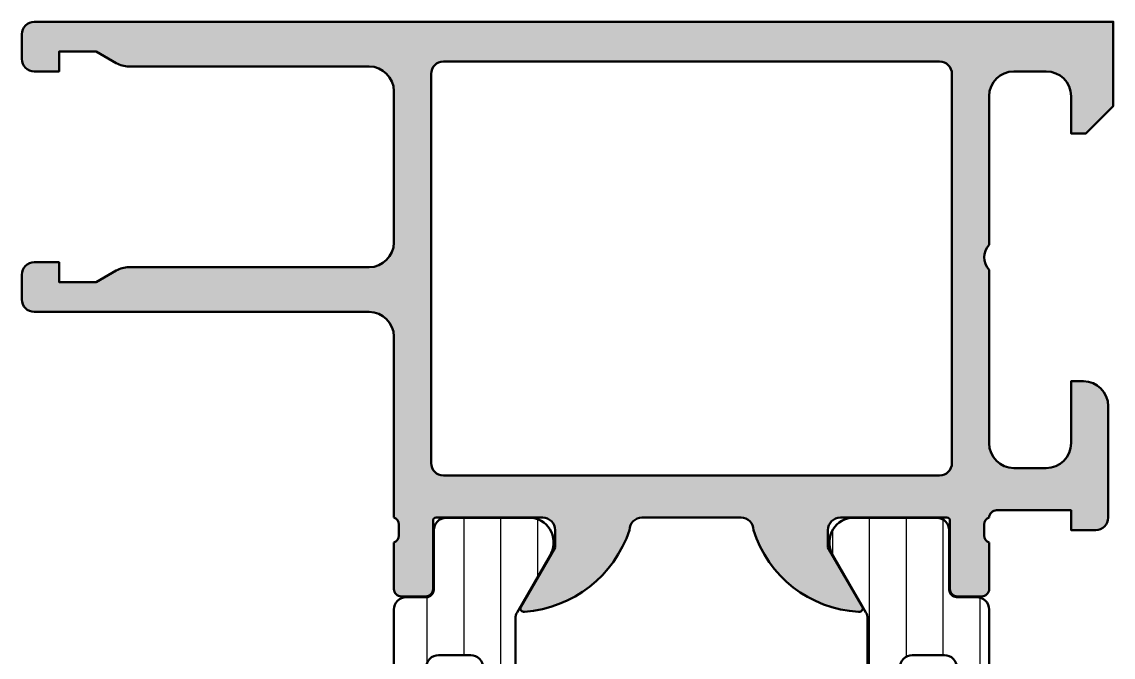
# Model space of a CAD drawing. Extents: x 0 to 69, y 0 to 75.
# Drawn here: x 0 to 44, y 49.37 to 75 of the extents above; entities that cross this region are included whole.
import ezdxf

# ---------------------------------------------------------------- set-up
doc = ezdxf.new("R2010")
doc.units = 0
for name, color, linetype, lineweight in [('0S-Alu contour', 7, 'Continuous', 50), ('0S-Alu hatch', 252, 'Continuous', 25), ('0S-Plastic contour', 254, 'Continuous', 50), ('0S-Plastic hatch', 253, 'Continuous', 25)]:
    doc.layers.add(name, color=color, linetype=linetype, lineweight=lineweight)
pattern_1 = [(90, (0, 0), (-1.4859, 0), [])]

# ---------------------------------------------------------------- blocks, each defined once
blk = doc.blocks.new('345560__29B38E15_D9CE_4C7F_9E71_A4E6474A1742_')
at = {"layer": '0S-Alu hatch'}
h = blk.add_hatch(color=256, dxfattribs=at)
edge = h.paths.add_edge_path()
edge.add_line((0.5000000000000002, 73.00054931640625), (1.499999999999999, 73.00054931640625))
edge.add_line((1.499999999999999, 73.00054931640625), (1.5, 73.80047607421875))
edge.add_line((1.5, 73.80047607421875), (3, 73.80047607421875))
edge.add_line((3, 73.80047607421875), (3.80765151977539, 73.33418273925781))
edge.add_arc((4.30763144612375, 74.20012270901825), 0.999915975459946, 239.9985484201071, 270.0122980376757)
edge.add_line((4.307846069335944, 73.2002067565918), (14.00019645690919, 73.2001724243164))
edge.add_ellipse((14.00006323005242, 72.2001708133887), major_axis=(-1.000001619802394, 0), ratio=1, start_angle=180.0000923023688, end_angle=269.9923666757313, ccw=False)
edge.add_line((15.00006484985351, 72.20017242437154), (15.00006484985351, 66.10103225708008))
edge.add_ellipse((14.00006473016637, 66.10103236809125), major_axis=(-1.000000119687142, 0), ratio=1, start_angle=90.00754738553002, end_angle=179.9999936109432, ccw=False)
edge.add_line((14.00019645690917, 65.10103225708006), (4.307510375976555, 65.10004425048828))
edge.add_arc((4.307625398460601, 64.10010422085071), 0.9999400362530536, 90.00659069810243, 120.0015174067944)
edge.add_line((3.807632446289061, 64.966064453125), (3, 64.49977111816406))
edge.add_line((3, 64.49977111816406), (1.5, 64.49977111816406))
edge.add_line((1.5, 64.49977111816406), (1.5, 65.30021667480467))
edge.add_line((1.5, 65.30021667480467), (0.5000762939453125, 65.30021667480467))
edge.add_arc((0.5000810911934864, 64.80021187100274), 0.5000048038249564, 90.00054971886578, 179.9907069719504)
edge.add_line((7.62939453115e-05, 64.80029296875001), (7.62939453125e-05, 63.80001068115234))
edge.add_arc((0.500081747587835, 63.80001613479487), 0.5000054536722645, 180.0006249343158, 269.9993750654182)
edge.add_line((0.5000762939453196, 63.30001068115235), (14.00006484985353, 63.30001068115234))
edge.add_ellipse((14.00006033048385, 62.30000616178268), major_axis=(-1.000004519379873, 0), ratio=1, start_angle=180.0002589398493, end_angle=269.9997410603616, ccw=False)
edge.add_line((15.00006484985351, 62.30001068115605), (15.00006484985351, 54.9999351501465))
edge.add_ellipse((14.92122840331047, 54.73241455815338), major_axis=(-0.2788950563274334, 0), ratio=1, start_angle=178.8354106259032, end_angle=253.5801235805086, ccw=False)
edge.add_line((15.20006584985352, 54.72674615015501), (15.20006584985351, 54.27315215015498))
edge.add_ellipse((14.92119775421035, 54.26749149067792), major_axis=(-0.278925541737147, 0), ratio=1, start_angle=106.4245945553553, end_angle=181.1628700728862, ccw=False)
edge.add_line((15.00006484985352, 53.99994815015499), (15.00006484985352, 52.11993715014648))
edge.add_arc((15.30006484985351, 52.11993715014648), 0.2999999999999971, 180, 270)
edge.add_line((15.30006484985351, 51.81993715014648), (16.28003916889631, 51.81993715014648))
edge.add_arc((16.28003916889631, 52.11993715014648), 0.2999999999999971, 270.0000000000007, 360)
edge.add_line((16.5800391688963, 52.11993715014648), (16.5800391688963, 54.87993515014648))
edge.add_ellipse((16.70003153950178, 54.87993515014648), major_axis=(-0.1199923706054733, 0), ratio=1, start_angle=270.0000000000017, end_angle=360, ccw=False)
edge.add_line((16.70003153950177, 54.99992752075195), (21.00005722045899, 54.99992752075195))
edge.add_ellipse((21.00007329526458, 54.49994359574462), major_axis=(-0.4999839252657356, 0), ratio=1, start_angle=179.9990321746067, end_angle=270.00184209625627, ccw=False)
edge.add_line((21.50005722045898, 54.49993515014631), (21.50005722045899, 53.79993057250977))
edge.add_line((21.50005722045899, 53.79993057250977), (20.11181259155273, 51.39541244506836))
edge.add_arc((20.23566175499428, 51.33750519427751), 0.1367181954946943, 154.9409625368229, 284.9299164562916)
edge.add_arc((19.92108647831929, 56.01618643081661), 4.823484484436405, 274.1587393594662, 341.6785123914261)
edge.add_ellipse((25.00007375925603, 54.49991861165442), major_axis=(-0.5000165389589522, 0), ratio=1, start_angle=269.99752396737017, end_angle=359.998542008567, ccw=False)
edge.add_line((25.00009536743164, 54.99993515014647), (29.00003433227539, 54.99993515014648))
edge.add_ellipse((29.00005745985534, 54.49992013116307), major_axis=(-0.5000150195182806, 0), ratio=1, start_angle=180.0012838780001, end_angle=270.0026501458361, ccw=False)
edge.add_arc((33.97806220170105, 55.88655813409448), 4.687763414797674, 197.2053408050071, 266.9575076634545)
edge.add_arc((33.76737641934883, 51.33507423276409), 0.1351601745766766, 253.6162444057355, 386.5142291987656)
edge.add_line((33.88832092285156, 51.39541244506836), (32.50007629394531, 53.79993057250977))
edge.add_line((32.50007629394531, 53.79993057250977), (32.50007629394531, 54.49993515014648))
edge.add_ellipse((33.00005790830889, 54.49994590661072), major_axis=(-0.4999816144792827, 0), ratio=1, start_angle=-90.00210691621533, end_angle=0.0012326454406093035, ccw=False)
edge.add_line((33.00007629394531, 54.99992752075196), (37.30002642655684, 54.99993497667503))
edge.add_ellipse((37.30002663463152, 54.8799349766752), major_axis=(-0.1200000000000073, 0), ratio=1, start_angle=180, end_angle=270.0000993483421, ccw=False)
edge.add_line((37.42002663463154, 54.8799349766752), (37.42002663463153, 52.11976930346679))
edge.add_arc((37.72002663463153, 52.11976930346679), 0.300000000000006, 180, 270)
edge.add_line((37.72002663463153, 51.81976930346679), (38.70000095367431, 51.81976930346679))
edge.add_arc((38.7000009536743, 52.11976930346679), 0.3000000000000007, 270.0000000000013, 360)
edge.add_line((39.0000009536743, 52.11976930346679), (39.00000095367431, 53.9997803034753))
edge.add_ellipse((39.07886804931748, 54.26732364399825), major_axis=(-0.2789255417371579, 0), ratio=1, start_angle=-1.1628700728879835, end_angle=73.57540544464553, ccw=False)
edge.add_line((38.7999999536743, 54.27298430347532), (38.79999995367431, 54.72657830347531))
edge.add_ellipse((39.07883740021734, 54.73224671147368), major_axis=(-0.2788950563274237, 0), ratio=1, start_angle=-73.58012358050689, end_angle=1.1645893740987958, ccw=False)
edge.add_ellipse((39.30008339644738, 54.99964211086052), major_axis=(-0.3000824688878853, 0), ratio=1, start_angle=270.0044151890091, end_angle=359.9760965437253, ccw=False)
edge.add_line((39.3000602722168, 55.29972457885743), (42.29986190795898, 55.29972457885742))
edge.add_line((42.29986190795898, 55.29972457885742), (42.30001831054687, 54.49999237060547))
edge.add_line((42.30001831054687, 54.49999237060547), (43.30001831054687, 54.49999237060547))
edge.add_arc((43.30001556967927, 54.99999511147307), 0.5000027408751092, 270.0003140785689, 359.9996859215192)
edge.add_line((43.80001831054687, 54.99999237060624), (43.80001831054687, 59.49999618530274))
edge.add_arc((42.79998394497835, 59.49996181973421), 1.000034366158998, 0.0019689340145208, 89.99803106562771)
edge.add_line((42.80001831054686, 60.49999618530274), (42.30001831054687, 60.49999618530273))
edge.add_line((42.30001831054687, 60.49999618530273), (42.30001831054687, 58))
edge.add_ellipse((41.29999848739904, 58.00001982314782), major_axis=(-1.000019823344305, 0), ratio=1, start_angle=90.00113576019288, end_angle=179.9988642393878, ccw=False)
edge.add_line((41.30001831054687, 56.99999999999999), (40, 57))
edge.add_ellipse((40.00002700151538, 58.00002700151539), major_axis=(-1.000027001879922, 0), ratio=1, start_angle=0.0015470310149794386, end_angle=89.9984529689001, ccw=False)
edge.add_line((39, 58.00000000000149), (39, 64.99999618530273))
edge.add_ellipse((39.5251292172456, 65.49999809265137), major_axis=(-0.7250948918295083, 0), ratio=1, start_angle=-43.59588636697339, end_angle=43.5958863669735, ccw=False)
edge.add_line((39, 66), (39, 72.00000762939453))
edge.add_ellipse((40.00006414493288, 71.99994348446164), major_axis=(-1.000064146990039, 0), ratio=1, start_angle=270.0036749981939, end_angle=359.996325001876, ccw=False)
edge.add_line((40, 73.00000762939452), (41.30001831054687, 73.00000762939453))
edge.add_ellipse((41.29996134239611, 71.99995066124377), major_axis=(-1.000056969773351, 0), ratio=1, start_angle=180.003263848682, end_angle=269.99673615133383, ccw=False)
edge.add_line((42.30001831054687, 72.0000076293948), (42.30001831054687, 70.5))
edge.add_line((42.30001831054687, 70.5), (42.9000244140625, 70.5))
edge.add_line((42.9000244140625, 70.5), (44, 71.5999984741211))
edge.add_line((44, 71.5999984741211), (44, 75))
edge.add_line((44, 75), (0.5002593994140625, 75))
edge.add_arc((0.4998842153732, 74.49996333447652), 0.5000368062762083, 89.9570102363881, 180.0062891481953)
edge.add_line((-0.0001525878906241, 74.49990844726496), (0, 73.50054931640625))
edge.add_arc((0.5000022667218857, 73.50055158312811), 0.5000022667270237, 180.000259746513, 269.9997402539828)
edge = h.paths.add_edge_path()
edge.add_ellipse((17.00005042458342, 57.19999968910979), major_axis=(-0.5000027408751163, 0), ratio=1, start_angle=0.00031407848081244083, end_angle=89.99968592143023, ccw=False)
edge.add_line((16.50004768371582, 57.19999694824219), (16.50004768371582, 72.89999389648438))
edge.add_ellipse((17.00005042458343, 72.89999115561676), major_axis=(-0.5000027408751199, 0), ratio=1, start_angle=270.0003140785705, end_angle=359.99968592151924, ccw=False)
edge.add_line((17.00004768371582, 73.39999389648438), (37.00001525878906, 73.39999389648438))
edge.add_ellipse((37.00001251792146, 72.89999115561676), major_axis=(-0.5000027408751199, 0), ratio=1, start_angle=180.0003140784808, end_angle=269.99968592142943, ccw=False)
edge.add_line((37.50001525878906, 72.89999389648438), (37.50001525878906, 57.19999694824298))
edge.add_ellipse((37.00001251792147, 57.1999996891098), major_axis=(-0.5000027408751163, 0), ratio=1, start_angle=90.00031407856977, end_angle=179.9996859215194, ccw=False)
edge.add_line((37.00001525878906, 56.6999969482422), (17.00004768371582, 56.69999694824219))
at = {"layer": '0S-Alu contour', "color": 7}
for points in [[(42.30001831054687, 72.0000076293948), (42.30001831054687, 70.5), (42.9000244140625, 70.5), (44, 71.5999984741211), (44, 75), (0.5002593994140625, 75)], [(-0.0001525878906241, 74.49990844726496), (0, 73.50054931640625)], [(0.5000000000000002, 73.00054931640625), (1.499999999999999, 73.00054931640625), (1.5, 73.80047607421875), (3, 73.80047607421875), (3.80765151977539, 73.33418273925781)], [(4.307846069335944, 73.2002067565918), (14.00019645690919, 73.2001724243164)], [(17.00004768371582, 73.39999389648438), (37.00001525878906, 73.39999389648438)], [(16.50004768371582, 57.19999694824219), (16.50004768371582, 72.89999389648438)], [(37.50001525878906, 72.89999389648438), (37.50001525878906, 57.19999694824298)], [(40, 73.00000762939452), (41.30001831054687, 73.00000762939453)], [(15.00006484985351, 72.20017242437154), (15.00006484985351, 66.10103225708008)], [(39, 66), (39, 72.00000762939453)], [(3.807632446289061, 64.966064453125), (3, 64.49977111816406), (1.5, 64.49977111816406), (1.5, 65.30021667480467), (0.5000762939453125, 65.30021667480467)], [(7.62939453115e-05, 64.80029296875001), (7.62939453125e-05, 63.80001068115234)], [(14.00019645690917, 65.10103225708006), (4.307510375976555, 65.10004425048828)], [(39, 58.00000000000149), (39, 64.99999618530273)], [(0.5000762939453196, 63.30001068115235), (14.00006484985353, 63.30001068115234)], [(15.00006484985351, 62.30001068115605), (15.00006484985351, 54.9999351501465)], [(42.80001831054686, 60.49999618530274), (42.30001831054687, 60.49999618530273), (42.30001831054687, 58)], [(43.80001831054687, 54.99999237060624), (43.80001831054687, 59.49999618530274)], [(41.30001831054687, 56.99999999999999), (40, 57)], [(37.00001525878906, 56.6999969482422), (17.00004768371582, 56.69999694824219)], [(39.3000602722168, 55.29972457885743), (42.29986190795898, 55.29972457885742), (42.30001831054687, 54.49999237060547), (43.30001831054687, 54.49999237060547)], [(15.20006584985352, 54.72674615015501), (15.20006584985351, 54.27315215015498)], [(16.5800391688963, 52.11993715014648), (16.5800391688963, 54.87993515014648)], [(16.70003153950177, 54.99992752075195), (21.00005722045899, 54.99992752075195)], [(25.00009536743164, 54.99993515014647), (29.00003433227539, 54.99993515014648)], [(33.00007629394531, 54.99992752075196), (37.30002642655684, 54.99993497667503)], [(37.42002663463154, 54.8799349766752), (37.42002663463153, 52.11976930346679)], [(38.7999999536743, 54.27298430347532), (38.79999995367431, 54.72657830347531)], [(21.50005722045898, 54.49993515014631), (21.50005722045899, 53.79993057250977), (20.11181259155273, 51.39541244506836)], [(33.88832092285156, 51.39541244506836), (32.50007629394531, 53.79993057250977), (32.50007629394531, 54.49993515014648)], [(15.00006484985352, 53.99994815015499), (15.00006484985352, 52.11993715014648)], [(39.0000009536743, 52.11976930346679), (39.00000095367431, 53.9997803034753)], [(15.30006484985351, 51.81993715014648), (16.28003916889631, 51.81993715014648)], [(37.72002663463153, 51.81976930346679), (38.70000095367431, 51.81976930346679)]]:
    blk.add_lwpolyline(points, dxfattribs=at)
for centre, radius, start, end in [((0.4998842153732, 74.49996333447652), 0.5000368062762083, 89.9570102363881, 180.0062891481953), ((0.5000022667218857, 73.50055158312811), 0.5000022667270237, 180.000259746513, 269.9997402539828), ((4.30763144612375, 74.20012270901825), 0.999915975459946, 239.9985484201071, 270.0122980376757), ((0.5000810911934864, 64.80021187100274), 0.5000048038249564, 90.00054971886578, 179.9907069719504), ((4.307625398460601, 64.10010422085071), 0.9999400362530536, 90.00659069810243, 120.0015174067944), ((0.500081747587835, 63.80001613479487), 0.5000054536722645, 180.0006249343158, 269.9993750654182), ((42.79998394497835, 59.49996181973421), 1.000034366158998, 0.0019689340145208, 89.99803106562771), ((43.30001556967927, 54.99999511147307), 0.5000027408751092, 270.0003140785689, 359.9996859215192), ((19.92108647831929, 56.01618643081661), 4.823484484436405, 274.1587393594662, 341.6785123914261), ((33.97806220170105, 55.88655813409448), 4.687763414797674, 197.2053408050071, 266.9575076634545), ((15.30006484985351, 52.11993715014648), 0.2999999999999971, 180, 270), ((16.28003916889631, 52.11993715014648), 0.2999999999999971, 270.0000000000007, 0), ((37.72002663463153, 52.11976930346679), 0.300000000000006, 180, 270), ((38.7000009536743, 52.11976930346679), 0.3000000000000007, 270.0000000000013, 0), ((20.23566175499428, 51.33750519427751), 0.1367181954946943, 154.9409625368229, 284.9299164562916), ((33.76737641934883, 51.33507423276409), 0.1351601745766766, 253.6162444057355, 26.51422919876563)]:
    blk.add_arc(centre, radius, start, end, dxfattribs=at)
at = {"layer": '0S-Alu contour', "color": 7, "extrusion": (0, 0, -1)}
for centre, radius, start, end in [((-14.00006323005242, 72.2001708133887), 1.000001619802394, 90.0076333242687, 179.9999076976312), ((-17.00005042458343, 72.89999115561676), 0.5000027408751199, 0.0003140784807261, 89.99968592142947), ((-37.00001251792146, 72.89999115561676), 0.5000027408751199, 90.00031407857054, 179.9996859215192), ((-40.00006414493288, 71.99994348446164), 1.000064146990039, 0.0036749981240012, 89.99632500180608), ((-41.29996134239611, 71.99995066124377), 1.000056969773351, 90.00326384866617, 179.996736151318), ((-14.00006473016637, 66.10103236809125), 1.000000119687142, 180.0000063890569, 269.99245261447), ((-39.5251292172456, 65.49999809265137), 0.7250948918295083, 316.4041136330265, 43.59588636697351), ((-14.00006033048385, 62.30000616178268), 1.000004519379873, 90.0002589396384, 179.9997410601507), ((-40.00002700151538, 58.00002700151539), 1.000027001879922, 270.0015470310999, 359.998452968985), ((-41.29999848739904, 58.00001982314782), 1.000019823344305, 180.0011357606123, 269.9988642398071), ((-17.00005042458342, 57.19999968910979), 0.5000027408751163, 270.0003140785698, 359.9996859215192), ((-37.00001251792147, 57.1999996891098), 0.5000027408751163, 180.0003140784807, 269.9996859214302), ((-39.30008339644738, 54.99964211086052), 0.3000824688878853, 0.0239034562746911, 89.99558481099093), ((-14.92122840331047, 54.73241455815338), 0.2788950563274334, 106.4198764194914, 181.1645893740969), ((-16.70003153950178, 54.87993515014648), 0.1199923706054733, 0, 89.99999999999831), ((-21.00007329526458, 54.49994359574462), 0.4999839252657356, 89.9981579037437, 180.0009678253933), ((-25.00007375925603, 54.49991861165442), 0.5000165389589522, 0.0014579914330468, 90.00247603262981), ((-29.00005745985534, 54.49992013116307), 0.5000150195182806, 89.99734985416384, 179.9987161219999), ((-33.00005790830889, 54.49994590661072), 0.4999816144792827, 359.9987673545594, 90.0021069162154), ((-37.30002663463152, 54.8799349766752), 0.1200000000000073, 89.99990065165794, 180), ((-39.07883740021734, 54.73224671147368), 0.2788950563274237, 358.8354106259012, 73.58012358050703), ((-14.92119775421035, 54.26749149067792), 0.278925541737147, 178.8371299271138, 253.5754054446447), ((-39.07886804931748, 54.26732364399825), 0.2789255417371579, 286.4245945553545, 1.162870072888105)]:
    blk.add_arc(centre, radius, start, end, dxfattribs=at)
blk = doc.blocks.new('284031__29B576D6_DCB4_4DB5_9772_6ECB10AA6406___F21C7CDE_FBFE_4BC2_AAD2_118984165518_')
at = {"layer": '0S-Plastic hatch'}
h = blk.add_hatch(dxfattribs=at)
h.set_pattern_fill('ANSI31', color=256, scale=0.4680000000000001, angle=45, style=0)
h.set_pattern_definition(pattern_1)
edge = h.paths.add_edge_path()
edge.add_ellipse((38.50000267914019, 51.29260796640056), major_axis=(-0.4999973210979561, 0), ratio=1, start_angle=180.0017683158931, end_angle=270.0023822799153, ccw=False)
edge.add_line((39.00000000000002, 51.29262339778484), (39.000022921558, 25.45125658823265))
edge.add_arc((39.20416178718, 25.45537538707199), 0.2041804127758607, 181.1558689438134, 269.5149389342905)
edge.add_line((39.20243323428476, 25.25120229122876), (43.30243323427304, 25.25120229122876))
edge.add_ellipse((43.30243323427303, 24.75120229122881), major_axis=(-0.4999999999999503, 0), ratio=1, start_angle=180, end_angle=269.9999999999984, ccw=False)
edge.add_line((43.80243323427298, 24.75120229122881), (43.80243323427299, 23.92045306784114))
edge.add_ellipse((42.80243323427291, 23.92045306784118), major_axis=(-1.000000000000071, 0), ratio=1, start_angle=105.0000000010829, end_angle=180, ccw=False)
edge.add_line((43.06125227939371, 22.95452724155694), (42.30243323427305, 22.75120229122875))
edge.add_line((42.30243323427305, 22.75120229122875), (42.30243323427305, 23.75120229122876))
edge.add_line((42.30243323427305, 23.75120229122876), (40.00243323428463, 23.75120229122875))
edge.add_arc((40.00414226812575, 22.74707631855113), 1.004127427074103, 90.0975179750866, 179.7701403215128)
edge.add_line((39.000022921558, 22.7511046743983), (39.000022921558, 19.75122632025461))
edge.add_arc((40.00414248000592, 19.7553287754304), 1.004127938958029, 180.2340877213157, 269.9024699846784)
edge.add_line((40.00243323428469, 18.75120229122875), (42.30243323427305, 18.75120229122875))
edge.add_line((42.30243323427305, 18.75120229122875), (42.30243323427315, 19.75120229122869))
edge.add_line((42.30243323427315, 19.75120229122869), (43.06125227939372, 19.54787734087044))
edge.add_ellipse((42.80243323427305, 18.58195151458674), major_axis=(-0.9999999999995143, 0), ratio=1, start_angle=180, end_angle=254.9999999989157, ccw=False)
edge.add_line((43.80243323427257, 18.58195151458674), (43.80243323427305, 17.75120229122874))
edge.add_ellipse((43.30243323427303, 17.75120229122878), major_axis=(-0.5000000000000285, 0), ratio=1, start_angle=90.00000000000318, end_angle=180, ccw=False)
edge.add_line((43.30243323427305, 17.25120229122875), (39.20243323428469, 17.25120229122875))
edge.add_arc((39.20243323428468, 17.05120229122878), 0.1999999999999815, 89.99999999999797, 180)
edge.add_line((39.00243323428469, 17.05120229122878), (39.00111268929475, 16.21013004610088))
edge.add_ellipse((38.50111536862897, 16.21010925689818), major_axis=(-0.4999973210979703, 0), ratio=1, start_angle=90.00176831586009, end_angle=180.0023822800019, ccw=False)
edge.add_line((38.50113080001328, 15.71011193603834), (37.69079946719838, 15.71008330962012))
edge.add_arc((37.69081033343269, 15.41008330981692), 0.299999999999997, 90.00207529788617, 180.0020752978985)
edge.add_line((37.39081033362949, 15.41007244358253), (37.39122921384228, 13.0100740742441))
edge.add_ellipse((36.89123323682728, 13.01005332437419), major_axis=(-0.4999959774455577, 0), ratio=1, start_angle=90.00177281669909, end_angle=180.0023777790716, ccw=False)
edge.add_line((36.89124870744703, 12.51005734716797), (33.41470721164119, 12.50993069970388))
edge.add_ellipse((33.55698200855542, 13.4997539283803), major_axis=(-0.999996070924483, 0), ratio=1, start_angle=-32.72494080195338, end_angle=81.8204672459861, ccw=False)
edge.add_line((32.71570977789663, 14.04035838247478), (34.03409677568367, 16.32406298372988))
edge.add_arc((33.60107500396779, 16.57404727382751), 0.5000000000780612, 330.002078700779, 360.0020153905167)
edge.add_line((34.10107500373653, 16.57406486142762), (34.09998869130261, 50.92833361702788))
edge.add_arc((33.59998869151276, 50.92831498383411), 0.5000000001413404, 0.0021352064704077, 30.00207189281105)
edge.add_line((34.03299235290645, 51.17833064206575), (32.71443992344539, 53.46193973131244))
edge.add_ellipse((33.55567298966561, 54.00260512706299), major_axis=(-0.9999960709244712, 0), ratio=1, start_angle=-81.81631665021632, end_angle=32.729091397728894, ccw=False)
edge.add_line((33.41332648878387, 54.9924180465337), (36.88986798458969, 54.99254469399776))
edge.add_ellipse((36.88988873445962, 54.49254871698275), major_axis=(-0.4999959774455719, 0), ratio=1, start_angle=180.0017728167249, end_angle=270.0023777790745, ccw=False)
edge.add_line((37.38988471166585, 54.49256418760272), (37.38963969108502, 52.09256579421701))
edge.add_arc((37.68963969088827, 52.09257666045134), 0.3000000000000041, 180.0020752978985, 270.0020752978766)
edge.add_line((37.68965055712254, 51.79257666064813), (38.49998188993747, 51.79260528706632))
edge = h.paths.add_edge_path()
edge.add_arc((37.20055129926905, 40.10119604774749), 0.5000000021572859, 269.9981009105012, 360)
edge.add_line((37.70055130142633, 40.10119604587006), (37.70055130142632, 48.95118994235432))
edge.add_arc((37.20055129933871, 48.95118994053621), 0.5000000020876287, 0, 90.00189910261868)
edge.add_line((37.20053472654188, 49.45118994234917), (35.90054062027397, 49.45118994234918))
edge.add_arc((35.90053698091735, 48.95119358170581), 0.4999963606566175, 89.99958295741548, 180.0004170428646)
edge.add_line((35.40054062027398, 48.95118994234918), (35.40054062027396, 40.10119604586717))
edge.add_arc((35.90053698091721, 40.1011924065081), 0.4999963606564896, 179.9995829571354, 270.0004170426)
edge.add_line((35.90054062027396, 39.60119604586486), (37.2005347265867, 39.60119604586486))
edge = h.paths.add_edge_path()
edge.add_arc((35.90053698090691, 27.40119358240434), 0.4999963606565535, 89.99958295740734, 180.0004170428646)
edge.add_line((35.4005406202636, 27.40118994304764), (35.4005406202636, 18.55121130535756))
edge.add_arc((35.90055587905265, 18.55121130535237), 0.5000152587890554, 180, 270.0000000000008)
edge.add_line((35.90055587905266, 18.05119604656332), (37.20056656020501, 18.05119604656332))
edge.add_arc((37.200566560205, 18.55118078777427), 0.4999847412109375, 270.0000000000008, 360)
edge.add_line((37.70055130141594, 18.55118078777427), (37.70055130141594, 27.40118994305278))
edge.add_arc((37.2005512993283, 27.40118994123467), 0.5000000020876287, 0, 90.001899102613)
edge.add_line((37.20053472653152, 27.90118994304764), (35.9005406202636, 27.90118994304764))
edge = h.paths.add_edge_path()
edge.add_arc((35.90054062026361, 38.1011960465633), 0.5000000000000142, 90.00000000119202, 180)
edge.add_line((35.40054062026359, 38.10119604656852), (35.4005406202636, 29.40118994305284))
edge.add_arc((35.90054062026361, 29.40118994304765), 0.5000000000000036, 180, 269.9999999999976)
edge.add_line((35.90054062026359, 28.90118994304765), (37.20055130141594, 28.90118994304764))
edge.add_arc((37.20055130141595, 29.40118994304763), 0.4999999999999929, 269.9999999999992, 360)
edge.add_line((37.70055130141594, 29.40118994304763), (37.70055130141596, 38.10119604656853))
edge.add_arc((37.20055130141596, 38.10119604656333), 0.5, 0, 90.00000000119527)
edge.add_line((37.20055130140553, 38.60119604656333), (35.9005406202532, 38.60119604656332))
at = {"layer": '0S-Alu contour', "color": 7}
for points in [[(37.20053472654188, 49.45118994234917), (35.90054062027397, 49.45118994234918)], [(35.40054062027398, 48.95118994234918), (35.40054062027396, 40.10119604586717)], [(37.70055130142633, 40.10119604587006), (37.70055130142632, 48.95118994235432)], [(35.90054062027396, 39.60119604586486), (37.2005347265867, 39.60119604586486)], [(37.20055130140553, 38.60119604656333), (35.9005406202532, 38.60119604656332)], [(35.40054062026359, 38.10119604656852), (35.4005406202636, 29.40118994305284)], [(37.70055130141594, 29.40118994304763), (37.70055130141596, 38.10119604656853)], [(35.90054062026359, 28.90118994304765), (37.20055130141594, 28.90118994304764)], [(37.20053472653152, 27.90118994304764), (35.9005406202636, 27.90118994304764)], [(35.4005406202636, 27.40118994304764), (35.4005406202636, 18.55121130535756)], [(37.70055130141594, 18.55118078777427), (37.70055130141594, 27.40118994305278)], [(35.90055587905266, 18.05119604656332), (37.20056656020501, 18.05119604656332)]]:
    blk.add_lwpolyline(points, dxfattribs=at)
for centre, radius, start, end in [((35.90053698091735, 48.95119358170581), 0.4999963606566175, 89.99958295741548, 180.0004170428646), ((37.20055129933871, 48.95118994053621), 0.5000000020876287, 0, 90.00189910261868), ((35.90053698091721, 40.1011924065081), 0.4999963606564896, 179.9995829571354, 270.0004170426), ((37.20055129926905, 40.10119604774749), 0.5000000021572859, 269.9981009105012, 0), ((35.90054062026361, 38.1011960465633), 0.5000000000000142, 90.00000000119202, 180), ((37.20055130141596, 38.10119604656333), 0.5, 0, 90.00000000119527), ((35.90054062026361, 29.40118994304765), 0.5000000000000036, 180, 269.9999999999976), ((37.20055130141595, 29.40118994304763), 0.4999999999999929, 269.9999999999992, 0), ((35.90053698090691, 27.40119358240434), 0.4999963606565535, 89.99958295740734, 180.0004170428646), ((37.2005512993283, 27.40118994123467), 0.5000000020876287, 0, 90.001899102613), ((35.90055587905265, 18.55121130535237), 0.5000152587890554, 180, 270.0000000000008), ((37.200566560205, 18.55118078777427), 0.4999847412109375, 270.0000000000008, 0)]:
    blk.add_arc(centre, radius, start, end, dxfattribs=at)
at = {"layer": '0S-Plastic contour', "color": 7}
for points in [[(33.41332648878387, 54.9924180465337), (36.88986798458969, 54.99254469399776)], [(37.38988471166585, 54.49256418760272), (37.38963969108502, 52.09256579421701)], [(34.03299235290645, 51.17833064206575), (32.71443992344539, 53.46193973131244)], [(37.68965055712254, 51.79257666064813), (38.49998188993747, 51.79260528706632)], [(39.00000000000002, 51.29262339778484), (39.000022921558, 25.45125658823265)], [(34.10107500373653, 16.57406486142762), (34.09998869130261, 50.92833361702788)], [(39.20243323428476, 25.25120229122876), (43.30243323427304, 25.25120229122876)], [(43.80243323427298, 24.75120229122881), (43.80243323427299, 23.92045306784114)], [(43.06125227939371, 22.95452724155694), (42.30243323427305, 22.75120229122875), (42.30243323427305, 23.75120229122876), (40.00243323428463, 23.75120229122875)], [(39.000022921558, 22.7511046743983), (39.000022921558, 19.75122632025461)], [(40.00243323428469, 18.75120229122875), (42.30243323427305, 18.75120229122875), (42.30243323427315, 19.75120229122869), (43.06125227939372, 19.54787734087044)], [(43.80243323427257, 18.58195151458674), (43.80243323427305, 17.75120229122874)], [(43.30243323427305, 17.25120229122875), (39.20243323428469, 17.25120229122875)], [(39.00243323428469, 17.05120229122878), (39.00111268929475, 16.21013004610088)], [(32.71570977789663, 14.04035838247478), (34.03409677568367, 16.32406298372988)], [(37.39081033362949, 15.41007244358253), (37.39122921384228, 13.0100740742441)], [(38.50113080001328, 15.71011193603834), (37.69079946719838, 15.71008330962012)], [(36.89124870744703, 12.51005734716797), (33.41470721164119, 12.50993069970388)]]:
    blk.add_lwpolyline(points, dxfattribs=at)
at = {"layer": '0S-Plastic contour', "color": 7, "extrusion": (0, 0, -1)}
for centre, radius, start, end in [((-33.55567298966561, 54.00260512706299), 0.9999960709244712, 327.2709086022711, 81.81631665021628), ((-36.88988873445962, 54.49254871698275), 0.4999959774455719, 89.99762222092549, 179.9982271832751), ((-38.50000267914019, 51.29260796640056), 0.4999973210979562, 89.9976177200847, 179.9982316841069), ((-43.30243323427303, 24.75120229122881), 0.4999999999999503, 90.0000000000016, 180), ((-42.80243323427291, 23.92045306784118), 1.000000000000071, 180, 254.9999999989171), ((-42.80243323427305, 18.58195151458674), 0.9999999999995143, 105.0000000010843, 180), ((-43.30243323427303, 17.75120229122878), 0.5000000000000285, 180, 269.9999999999968), ((-38.50111536862897, 16.21010925689818), 0.4999973210979704, 179.9976177199981, 269.9982316841399), ((-33.55698200855542, 13.4997539283803), 0.999996070924483, 278.1795327540139, 32.72494080195337), ((-36.89123323682728, 13.01005332437419), 0.4999959774455577, 179.9976222209284, 269.9982271833009)]:
    blk.add_arc(centre, radius, start, end, dxfattribs=at)
at = {"layer": '0S-Plastic contour', "color": 7}
for centre, radius, start, end in [((37.68963969088827, 52.09257666045134), 0.3000000000000041, 180.0020752978985, 270.0020752978766), ((33.59998869151276, 50.92831498383411), 0.5000000001413404, 0.0021352064704077, 30.00207189281105), ((39.20416178718, 25.45537538707199), 0.2041804127758607, 181.1558689438134, 269.5149389342905), ((40.00414226812575, 22.74707631855113), 1.004127427074103, 90.0975179750866, 179.7701403215128), ((40.00414248000592, 19.7553287754304), 1.004127938958029, 180.2340877213157, 269.9024699846784), ((39.20243323428468, 17.05120229122878), 0.1999999999999815, 89.99999999999797, 180), ((33.60107500396779, 16.57404727382751), 0.5000000000780612, 330.002078700779, 0.0020153905167381), ((37.69081033343269, 15.41008330981692), 0.299999999999997, 90.00207529788617, 180.0020752978985)]:
    blk.add_arc(centre, radius, start, end, dxfattribs=at)
blk = doc.blocks.new('284031__8AEDE96B_83DB_4737_9EB7_63BA321D3234___0BFA85D6_FE47_4ED7_8D7F_F764644D677B_')
at = {"layer": '0S-Plastic hatch'}
h = blk.add_hatch(dxfattribs=at)
h.set_pattern_fill('ANSI31', color=256, scale=0.4680000000000001, angle=45, style=0)
h.set_pattern_definition(pattern_1)
edge = h.paths.add_edge_path()
edge.add_arc((15.49875061710756, 51.29237211336756), 0.4999973210979623, 90.00176831585989, 180.0023822800018)
edge.add_line((14.99875329644178, 51.29235132416485), (14.99986598573653, 16.20985797248088))
edge.add_arc((15.49986330659638, 16.20987340386518), 0.4999973210979823, 180.001768315893, 270.0023822799114)
edge.add_line((15.49988409579907, 15.70987608319939), (16.31021542861398, 15.70990470961759))
edge.add_ellipse((16.3102262948483, 15.40990470981438), major_axis=(-0.2999999999999952, 0), ratio=1, start_angle=180.0020752978986, end_angle=270.0020752978861, ccw=False)
edge.add_line((16.6102262946515, 15.40991557604877), (16.60998127407068, 13.00991718266322))
edge.add_arc((17.10997725127691, 13.00993265328298), 0.4999959774455781, 180.0017728167248, 270.0023777790721)
edge.add_line((17.10999800114682, 12.50993667626796), (20.58653949695266, 12.51006332373204))
edge.add_arc((20.44419299607089, 13.49987624320274), 0.99999607092448, 278.1836833497853, 392.7290913977266)
edge.add_line((21.28542606229114, 14.04054163895327), (19.96687363283473, 16.32415072820264))
edge.add_ellipse((20.39987729408678, 16.57416638639704), major_axis=(-0.5000000000000507, 0), ratio=1, start_angle=0.0021352027151237962, end_angle=30.002071897229882, ccw=False)
edge.add_line((19.89987729443392, 16.57414775323825), (19.89879098200285, 50.92841650883724))
edge.add_ellipse((20.39879098169355, 50.92843409645906), major_axis=(-0.5000000000000253, 0), ratio=1, start_angle=-29.997921301461815, end_angle=0.002015393048509395, ccw=False)
edge.add_line((19.96576921005287, 51.17841838653585), (21.28415620783992, 53.46212298779094))
edge.add_arc((20.44288397718113, 54.00272744188542), 0.999996070924482, 327.2750591980466, 441.8204672459869)
edge.add_line((20.58515877409535, 54.99255067056184), (17.1086172782895, 54.99242402309775))
edge.add_arc((17.10863274890926, 54.49242804589152), 0.4999959774455675, 90.00177281669993, 180.0023777790715)
edge.add_line((16.60863677189425, 54.49240729602163), (16.60905565210705, 52.09240892668312))
edge.add_ellipse((16.30905565230384, 52.0923980604488), major_axis=(-0.299999999999997, 0), ratio=1, start_angle=90.00207529788543, end_angle=180.0020752978986, ccw=False)
edge.add_line((16.30906651853816, 51.7923980606456), (15.49873518572326, 51.7923694342274))
edge = h.paths.add_edge_path()
edge.add_ellipse((16.79931468639782, 18.55129142972951), major_axis=(-0.5000000020876207, 0), ratio=1, start_angle=0, end_angle=90.00189910261747, ccw=False)
edge.add_line((16.2993146843102, 18.55129142791138), (16.2993146843102, 27.40128532439565))
edge.add_ellipse((16.79931468646751, 27.4012853225182), major_axis=(-0.5000000021573064, 0), ratio=1, start_angle=269.9981009105044, end_angle=360, ccw=False)
edge.add_line((16.79933125914982, 27.90128532440085), (18.09932536546256, 27.90128532440087))
edge.add_ellipse((18.09932900481928, 27.4012889637576), major_axis=(-0.4999963606565109, 0), ratio=1, start_angle=179.9995829571355, end_angle=270.0004170425959, ccw=False)
edge.add_line((18.59932536546255, 27.40128532440084), (18.59932536546255, 18.55129142791898))
edge.add_ellipse((18.09932900481917, 18.55128778855991), major_axis=(-0.4999963606566215, 0), ratio=1, start_angle=89.9995829574151, end_angle=180.0004170428646, ccw=False)
edge.add_line((18.09932536546255, 18.05129142791654), (16.79933125919464, 18.05129142791654))
edge = h.paths.add_edge_path()
edge.add_ellipse((18.09931010668388, 48.95127006491335), major_axis=(-0.5000152587890554, 0), ratio=1, start_angle=180, end_angle=270.0000000000008, ccw=False)
edge.add_line((18.59932536547293, 48.95127006490816), (18.59932536547293, 40.10129142721808))
edge.add_ellipse((18.09932900482961, 40.10128778786141), major_axis=(-0.4999963606565682, 0), ratio=1, start_angle=89.9995829574089, end_angle=180.0004170428646, ccw=False)
edge.add_line((18.09932536547293, 39.60129142721809), (16.79933125920502, 39.60129142721809))
edge.add_ellipse((16.79931468640821, 40.10129142903105), major_axis=(-0.5000000020876216, 0), ratio=1, start_angle=0, end_angle=90.00189910261543, ccw=False)
edge.add_line((16.29931468432059, 40.10129142903105), (16.29931468432059, 48.95130058248629))
edge.add_ellipse((16.79929942553152, 48.95130058249147), major_axis=(-0.4999847412109306, 0), ratio=1, start_angle=269.9999999999992, end_angle=360, ccw=False)
edge.add_line((16.79929942553153, 49.4512853237024), (18.09931010668387, 49.4512853237024))
edge = h.paths.add_edge_path()
edge.add_ellipse((16.79931468432058, 29.4012853237024), major_axis=(-0.5, 0), ratio=1, start_angle=0, end_angle=90.00000000119371, ccw=False)
edge.add_line((16.29931468432058, 29.40128532369719), (16.29931468432059, 38.10129142721289))
edge.add_ellipse((16.79931468432059, 38.10129142721809), major_axis=(-0.5, 0), ratio=1, start_angle=270, end_angle=360, ccw=False)
edge.add_line((16.79931468432059, 38.60129142721809), (18.09932536547295, 38.60129142721809))
edge.add_ellipse((18.09932536547295, 38.1012914272181), major_axis=(-0.4999999999999894, 0), ratio=1, start_angle=180, end_angle=269.9999999999996, ccw=False)
edge.add_line((18.59932536547293, 38.10129142721289), (18.59932536547293, 29.40128532370242))
edge.add_ellipse((18.09932536547292, 29.40128532370242), major_axis=(-0.5000000000000142, 0), ratio=1, start_angle=90.000000001192, end_angle=180, ccw=False)
edge.add_line((18.09932536548332, 28.90128532370241), (16.79931468433099, 28.90128532370241))
at = {"layer": '0S-Alu contour', "color": 7}
for points in [[(16.79929942553153, 49.4512853237024), (18.09931010668387, 49.4512853237024)], [(16.29931468432059, 40.10129142903105), (16.29931468432059, 48.95130058248629)], [(18.59932536547293, 48.95127006490816), (18.59932536547293, 40.10129142721808)], [(18.09932536547293, 39.60129142721809), (16.79933125920502, 39.60129142721809)], [(16.79931468432059, 38.60129142721809), (18.09932536547295, 38.60129142721809)], [(16.29931468432058, 29.40128532369719), (16.29931468432059, 38.10129142721289)], [(18.59932536547293, 38.10129142721289), (18.59932536547293, 29.40128532370242)], [(18.09932536548332, 28.90128532370241), (16.79931468433099, 28.90128532370241)], [(16.79933125914982, 27.90128532440085), (18.09932536546256, 27.90128532440087)], [(16.2993146843102, 18.55129142791138), (16.2993146843102, 27.40128532439565)], [(18.59932536546255, 27.40128532440084), (18.59932536546255, 18.55129142791898)], [(18.09932536546255, 18.05129142791654), (16.79933125919464, 18.05129142791654)]]:
    blk.add_lwpolyline(points, dxfattribs=at)
at = {"layer": '0S-Alu contour', "color": 7, "extrusion": (0, 0, -1)}
for centre, radius, start, end in [((-16.79929942553152, 48.95130058249147), 0.4999847412109306, 0, 90.00000000000081), ((-18.09931010668388, 48.95127006491335), 0.5000152587890554, 89.9999999999992, 180), ((-16.79931468640821, 40.10129142903105), 0.5000000020876216, 269.9981008973846, 0), ((-18.09932900482961, 40.10128778786141), 0.4999963606565682, 179.9995829571354, 270.0004170425911), ((-16.79931468432059, 38.10129142721809), 0.5, 0, 90), ((-18.09932536547295, 38.1012914272181), 0.4999999999999894, 90.0000000000004, 180), ((-16.79931468432058, 29.4012853237024), 0.5, 269.9999999988063, 0), ((-18.09932536547292, 29.40128532370242), 0.5000000000000142, 180, 269.999999998808), ((-16.79931468646751, 27.4012853225182), 0.5000000021573064, 0, 90.00189908949562), ((-18.09932900481928, 27.4012889637576), 0.4999963606565109, 89.99958295740409, 180.0004170428646), ((-16.79931468639782, 18.55129142972951), 0.5000000020876207, 269.9981008973825, 0), ((-18.09932900481917, 18.55128778855991), 0.4999963606566215, 179.9995829571354, 270.0004170425849)]:
    blk.add_arc(centre, radius, start, end, dxfattribs=at)
at = {"layer": '0S-Plastic contour', "color": 7}
for points in [[(20.58515877409535, 54.99255067056184), (17.1086172782895, 54.99242402309775)], [(16.60863677189425, 54.49240729602163), (16.60905565210705, 52.09240892668312)], [(19.96576921005287, 51.17841838653585), (21.28415620783992, 53.46212298779094)], [(16.30906651853816, 51.7923980606456), (15.49873518572326, 51.7923694342274)], [(14.99875329644178, 51.29235132416485), (14.99986598573653, 16.20985797248088)], [(19.89987729443392, 16.57414775323825), (19.89879098200285, 50.92841650883724)], [(21.28542606229114, 14.04054163895327), (19.96687363283473, 16.32415072820264)], [(15.49988409579907, 15.70987608319939), (16.31021542861398, 15.70990470961759)], [(16.6102262946515, 15.40991557604877), (16.60998127407068, 13.00991718266322)], [(17.10999800114682, 12.50993667626796), (20.58653949695266, 12.51006332373204)]]:
    blk.add_lwpolyline(points, dxfattribs=at)
for centre, radius, start, end in [((17.10863274890926, 54.49242804589152), 0.4999959774455675, 90.00177281669993, 180.0023777790715), ((20.44288397718113, 54.00272744188542), 0.999996070924482, 327.2750591980466, 81.8204672459869), ((15.49875061710756, 51.29237211336756), 0.4999973210979623, 90.00176831585989, 180.0023822800018), ((15.49986330659638, 16.20987340386518), 0.4999973210979823, 180.001768315893, 270.0023822799114), ((20.44419299607089, 13.49987624320274), 0.99999607092448, 278.1836833497853, 32.72909139772663), ((17.10997725127691, 13.00993265328298), 0.4999959774455781, 180.0017728167248, 270.0023777790721)]:
    blk.add_arc(centre, radius, start, end, dxfattribs=at)
at = {"layer": '0S-Plastic contour', "color": 7, "extrusion": (0, 0, -1)}
for centre, radius, start, end in [((-16.30905565230384, 52.0923980604488), 0.299999999999997, 179.9979247021014, 269.9979247021146), ((-20.39879098169355, 50.92843409645906), 0.5000000000000253, 359.9979846069515, 29.99792130146178), ((-20.39987729408678, 16.57416638639704), 0.5000000000000507, 329.9979281027701, 359.9978647972849), ((-16.3102262948483, 15.40990470981438), 0.2999999999999952, 89.99792470211386, 179.9979247021014)]:
    blk.add_arc(centre, radius, start, end, dxfattribs=at)
blk = doc.blocks.new('382240__9165BC3E_13D0_4FD0_A9EB_C821C0186AA9_')
at = {"layer": '0S-Alu contour', "color": 7}
blk.add_blockref('345560__29B38E15_D9CE_4C7F_9E71_A4E6474A1742_', (0, 0), dxfattribs=at)
at = {"layer": '0S-Plastic contour', "color": 7}
for name in ['284031__8AEDE96B_83DB_4737_9EB7_63BA321D3234___0BFA85D6_FE47_4ED7_8D7F_F764644D677B_', '284031__29B576D6_DCB4_4DB5_9772_6ECB10AA6406___F21C7CDE_FBFE_4BC2_AAD2_118984165518_']:
    blk.add_blockref(name, (0, 0), dxfattribs=at)

msp = doc.modelspace()

# ---------------------------------------------------------------- block references
at = {"layer": '0S-Alu contour', "color": 7}
msp.add_blockref('382240__9165BC3E_13D0_4FD0_A9EB_C821C0186AA9_', (0, 0), dxfattribs=at)

doc.saveas('drawing.dxf')
